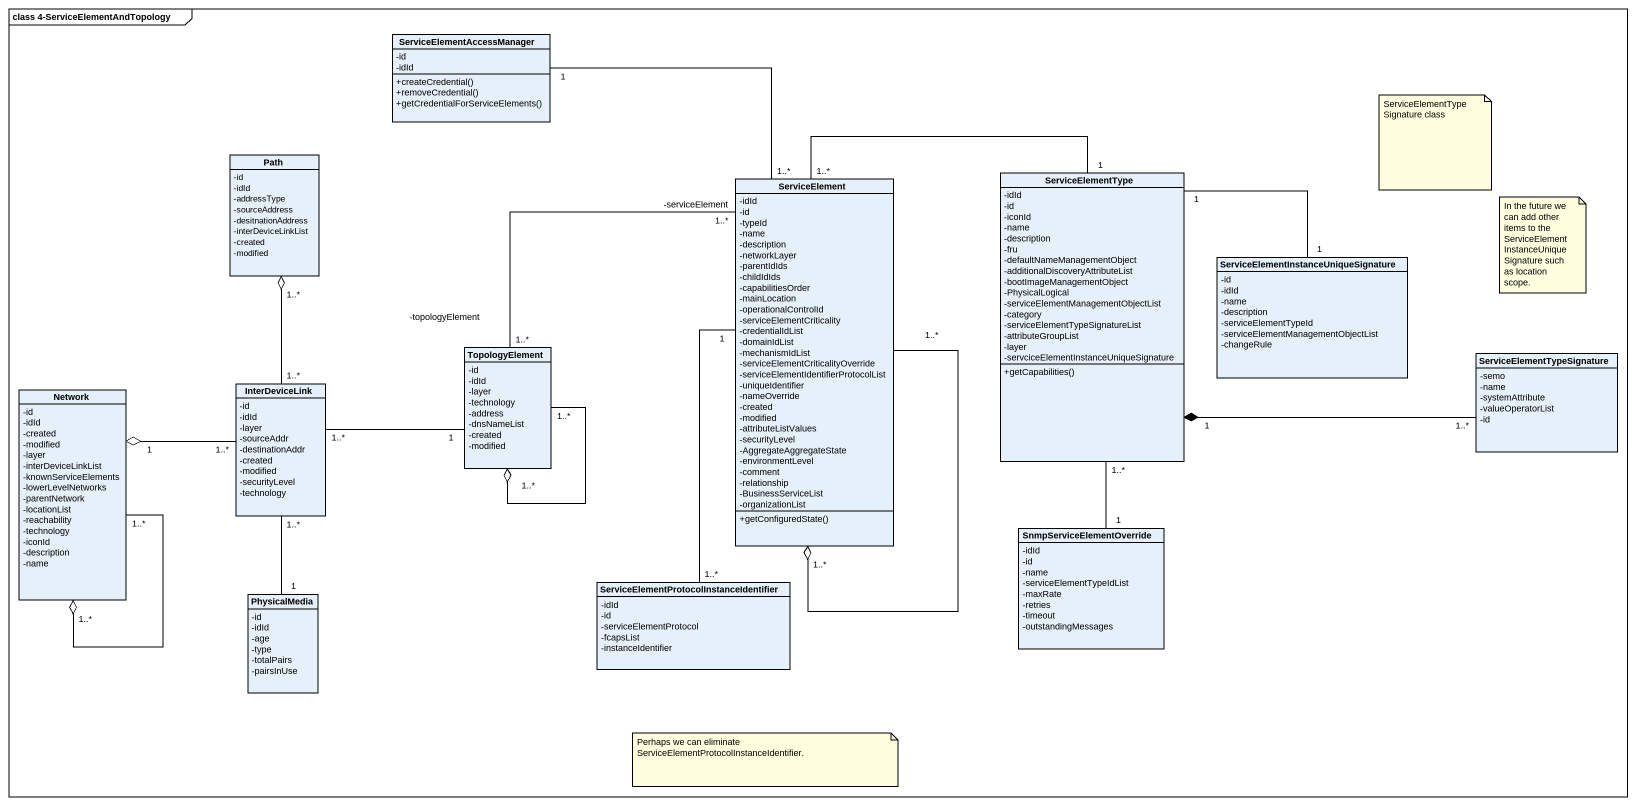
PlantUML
@startuml
mainframe class 4-ServiceElementAndTopology
hide circle
hide empty members
skinparam classAttributeIconSize 0
class ServiceElementAccessManager {
  -id
  -idId
  +createCredential()
  +removeCredential()
  +getCredentialForServiceElements()
}
class Path {
  -id
  -idId
  -addressType
  -sourceAddress
  -desitnationAddress
  -interDeviceLinkList
  -created
  -modified
}
class ServiceElement {
  -idId
  -id
  -typeId
  -name
  -description
  -networkLayer
  -parentIdIds
  -childIdIds
  -capabilitiesOrder
  -mainLocation
  -operationalControlId
  -serviceElementCriticality
  -credentialIdList
  -domainIdList
  -mechanismIdList
  -serviceElementCriticalityOverride
  -serviceElementIdentifierProtocolList
  -uniqueIdentifier
  -nameOverride
  -created
  -modified
  -attributeListValues
  -securityLevel
  -AggregateAggregateState
  -environmentLevel
  -comment
  -relationship
  -BusinessServiceList
  -organizationList
  +getConfiguredState()
}
class ServiceElementType {
  -idId
  -id
  -iconId
  -name
  -description
  -fru
  -defaultNameManagementObject
  -additionalDiscoveryAttributeList
  -bootImageManagementObject
  -PhysicalLogical
  -serviceElementManagementObjectList
  -category
  -serviceElementTypeSignatureList
  -attributeGroupList
  -layer
  -servciceElementInstanceUniqueSignature
  +getCapabilities()
}
class "ServiceElementInstanceUniqueSignature" as ServiceElementInstanceUnique {
  -id
  -idId
  -name
  -description
  -serviceElementTypeId
  -serviceElementManagementObjectList
  -changeRule
}
class TopologyElement {
  -id
  -idId
  -layer
  -technology
  -address
  -dnsNameList
  -created
  -modified
}
class ServiceElementTypeSignature {
  -semo
  -name
  -systemAttribute
  -valueOperatorList
  -id
}
class "Network" as Network_ {
  -id
  -idId
  -created
  -modified
  -layer
  -interDeviceLinkList
  -knownServiceElements
  -lowerLevelNetworks
  -parentNetwork
  -locationList
  -reachability
  -technology
  -iconId
  -description
  -name
}
class InterDeviceLink {
  -id
  -idId
  -layer
  -sourceAddr
  -destinationAddr
  -created
  -modified
  -securityLevel
  -technology
}
class SnmpServiceElementOverride {
  -idId
  -id
  -name
  -serviceElementTypeIdList
  -maxRate
  -retries
  -timeout
  -outstandingMessages
}
class PhysicalMedia {
  -id
  -idId
  -age
  -type
  -totalPairs
  -pairsInUse
}
class "ServiceElementProtocolInstanceIdentifier" as ServiceElementProtocolInstan {
  -idId
  -id
  -serviceElementProtocol
  -fcapsList
  -instanceIdentifier
}
ServiceElementAccessManager "1" -- "1..*" ServiceElement
Path "1..*" o-- "1..*" InterDeviceLink
ServiceElement "1..*" o-- "1..*" ServiceElement
ServiceElement "1..*\n-serviceElement" -left- "1..*\n-topologyElement" TopologyElement
ServiceElement "1" -- "1..*" ServiceElementProtocolInstan
ServiceElementType "1" -left- "1..*" ServiceElement
ServiceElementType "1" -right- "1" ServiceElementInstanceUnique
ServiceElementType "1" *-right- "1..*" ServiceElementTypeSignature
ServiceElementType "1..*" -- "1" SnmpServiceElementOverride
TopologyElement "1..*" o-- "1..*" TopologyElement
Network_ "1..*" o-- "1..*" Network_
Network_ "1" o-right- "1..*" InterDeviceLink
InterDeviceLink "1..*" -right- "1" TopologyElement
InterDeviceLink "1..*" -- "1" PhysicalMedia
note as N1
  ServiceElementTypeSignature class
end note
note as N2
  In the future we can add other items to the ServiceElementInstanceUniqueSignature such as location scope.
end note
note as N3
  Perhaps we can eliminate ServiceElementProtocolInstanceIdentifier.
end note
@enduml
